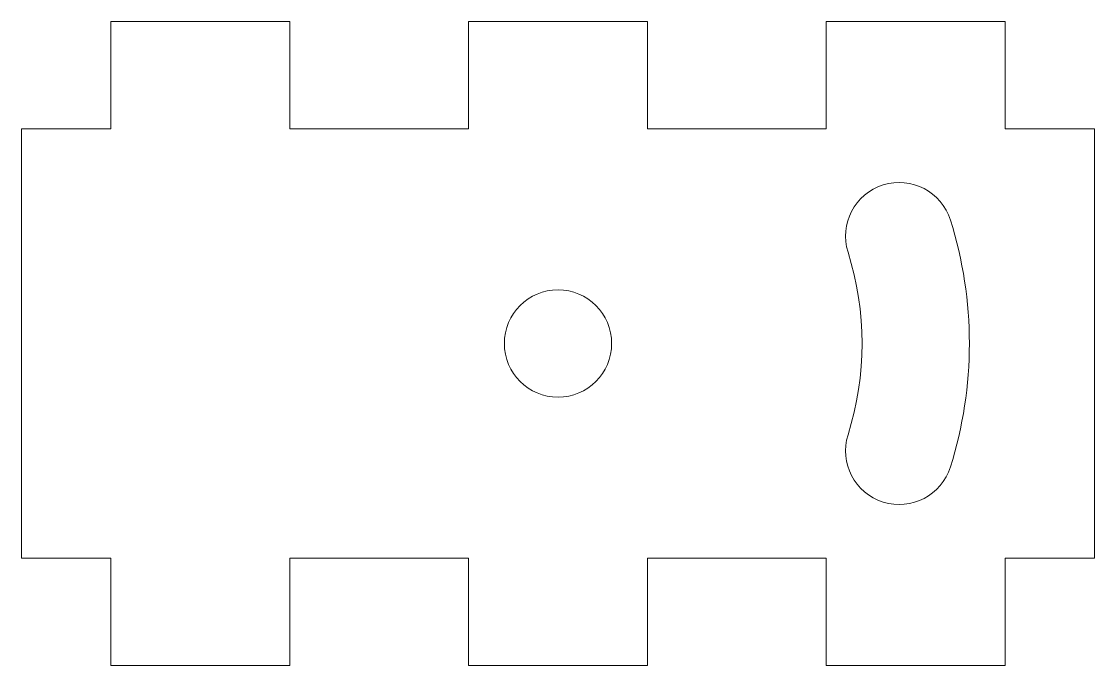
# Model space of a CAD drawing. Header units: millimetres. Extents: x -15 to 15, y -9 to 9.
import ezdxf

# ---------------------------------------------------------------- set-up
doc = ezdxf.new("R2010")
doc.units = ezdxf.units.MM

msp = doc.modelspace()

# ---------------------------------------------------------------- linework, layer by layer
at = {"color": 7, "linetype": 'Continuous', "lineweight": 15}
for p, q in [((-7.5, 9), (-12.5, 9)), ((-12.5, 9), (-12.5, 6)), ((-7.5, 6), (-7.5, 9)), ((2.5, 9), (-2.5, 9)), ((-2.5, 9), (-2.5, 6)), ((2.5, 6), (2.5, 9)), ((12.5, 9), (7.5, 9)), ((7.5, 9), (7.5, 6)), ((12.5, 6), (12.5, 9)), ((-12.5, 6), (-15, 6)), ((-15, 6), (-15, -6)), ((-2.5, 6), (-7.5, 6)), ((7.5, 6), (2.5, 6)), ((15, 6), (12.5, 6)), ((15, -6), (15, 6)), ((-15, -6), (-12.5, -6)), ((-12.5, -6), (-12.5, -9)), ((-7.5, -9), (-7.5, -6)), ((-7.5, -6), (-2.5, -6)), ((-2.5, -6), (-2.5, -9)), ((2.5, -9), (2.5, -6)), ((2.5, -6), (7.5, -6)), ((7.5, -6), (7.5, -9)), ((12.5, -9), (12.5, -6)), ((12.5, -6), (15, -6)), ((-12.5, -9), (-7.5, -9)), ((-2.5, -9), (2.5, -9)), ((7.5, -9), (12.5, -9))]:
    msp.add_line(p, q, dxfattribs=at)
msp.add_circle((0, 0), 1.5, dxfattribs=at)
for centre, radius, start, end in [((9.539, 3), 1.5, 17.4576, 197.4576), ((0, 0), 11.5, 342.5424, 17.4576), ((0, 0), 8.5, 342.5424, 17.4576), ((9.539, -3), 1.5, 162.5424, 342.5424)]:
    msp.add_arc(centre, radius, start, end, dxfattribs=at)

doc.saveas('drawing.dxf')
